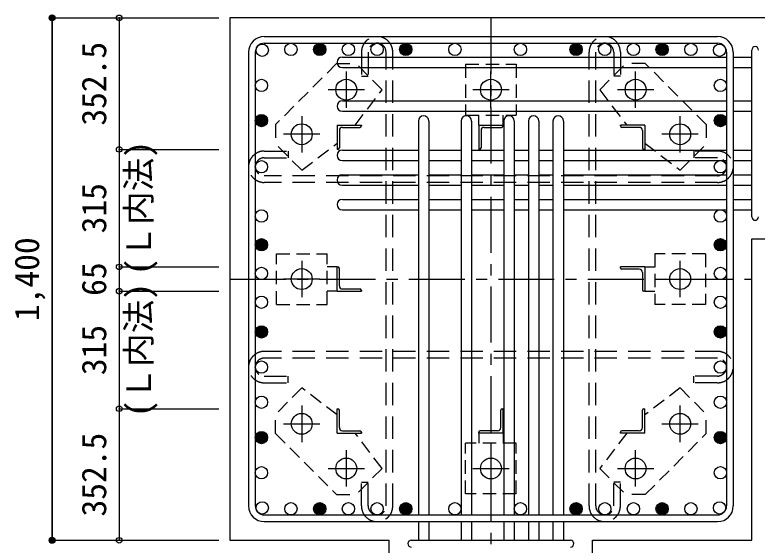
# Model space of a CAD drawing. Units: millimetres at full size, sheet at 1:30. Extents: x -5973 to 5954, y -4195 to 4201.
# Drawn here: x -725 to 1267, y 1743 to 3164 of the extents above; entities that cross this region are included whole.
import ezdxf
from ezdxf.enums import TextEntityAlignment as Align

# ---------------------------------------------------------------- set-up
doc = ezdxf.new("R2010")
doc.units = ezdxf.units.MM
doc.header["$LTSCALE"] = 30
doc.header["$PDMODE"] = 32
doc.header["$PDSIZE"] = 15
for name, pattern in [('CHAIN1', [8, 5, -1, 1, -1]), ('DASHED1', [1.8, 1.2, -0.6]), ('DASHED2', [3, 2, -1])]:
    doc.linetypes.add(name, pattern=pattern)
for name, color, linetype in [('0-1_躯体線', 2, 'Continuous'), ('0-2_アンカーボルト', 4, 'CHAIN1'), ('0-3_立上り筋', 4, 'Continuous'), ('0-4_フープ筋', 7, 'Continuous'), ('0-5_基礎梁筋', 7, 'Continuous'), ('0-6_スタラップ筋', 7, 'Continuous'), ('0-7_文字', 4, 'Continuous'), ('0-9_プレート', 4, 'DASHED1'), ('0-A_アングル', 4, 'Continuous'), ('0-C', 7, 'DASHED2'), ('0-D_寸法', 4, 'Continuous')]:
    doc.layers.add(name, color=color, linetype=linetype)
doc.styles.add('ＭＳ ゴシック', font='')
doc.styles.get('ＭＳ ゴシック').set_extended_font_data('MS Gothic')

msp = doc.modelspace()

# ---------------------------------------------------------------- linework, layer by layer
at = {"layer": '0-1_躯体線'}
for p, q in [((-147.56, 3156.03), (-147.56, 1756.03)), ((1652.44, 3156.03), (-147.56, 3156.03)), ((1252.44, 1756.03), (1252.44, 2563.53)), ((1252.44, 2563.53), (1652.44, 2563.53)), ((-147.56, 1756.03), (279.94, 1756.03)), ((279.94, 1356.03), (279.94, 1756.03))]:
    msp.add_line(p, q, dxfattribs=at)
msp.add_lwpolyline([(824.94, 1356.03), (824.94, 1756.03), (1252.44, 1756.03)], dxfattribs=at)
at = {"layer": '0-2_アンカーボルト'}
for p, q in [((164.44, 3012.23), (164.44, 2914.73)), ((552.44, 2914.73), (552.44, 3012.23)), ((940.44, 2914.73), (940.44, 3012.23)), ((213.24, 2963.53), (115.74, 2963.53)), ((601.14, 2963.53), (503.64, 2963.53)), ((989.14, 2963.53), (891.64, 2963.53)), ((44.94, 2892.73), (44.94, 2795.23)), ((1059.94, 2795.23), (1059.94, 2892.73)), ((93.74, 2844.03), (-3.76, 2844.03)), ((1108.64, 2844.03), (1011.14, 2844.03)), ((44.94, 2504.73), (44.94, 2407.23)), ((1059.94, 2407.33), (1059.94, 2504.83)), ((93.74, 2456.03), (-3.76, 2456.03)), ((1011.14, 2456.03), (1108.64, 2456.03)), ((44.94, 2116.83), (44.94, 2019.33)), ((1059.94, 2019.33), (1059.94, 2116.83)), ((-3.76, 2068.03), (93.74, 2068.03)), ((1011.14, 2068.03), (1108.64, 2068.03)), ((164.44, 1997.33), (164.44, 1899.83)), ((552.44, 1997.33), (552.44, 1899.83)), ((940.44, 1899.83), (940.44, 1997.33)), ((115.74, 1948.53), (213.24, 1948.53)), ((503.74, 1948.53), (601.24, 1948.53)), ((891.64, 1948.53), (989.14, 1948.53))]:
    msp.add_line(p, q, dxfattribs=at)
at = {"layer": '0-2_アンカーボルト', "color": 3, "linetype": 'Continuous'}
for centre in [(164.44, 2963.53), (552.44, 2963.53), (940.44, 2963.53), (44.94, 2844.03), (1059.94, 2844.03), (44.94, 2456.03), (1059.94, 2456.03), (44.94, 2068.03), (1059.94, 2068.03), (164.44, 1948.53), (552.44, 1948.53), (940.44, 1948.53)]:
    msp.add_circle(centre, 28, dxfattribs=at)
at = {"layer": '0-3_立上り筋', "color": 3}
for centre in [(16.13, 3071.53), (93.13, 3071.53), (170.13, 3071.53), (247.13, 3071.53), (324.13, 3071.53), (455.94, 3071.53), (631.44, 3071.53), (780.74, 3071.53), (857.74, 3071.53), (934.74, 3071.53), (1011.74, 3071.53), (1088.74, 3071.53), (-60.87, 3069.33), (1165.74, 3069.33), (-63.06, 2974.98), (1167.94, 2974.98), (-63.06, 2880.63), (1167.94, 2880.63), (-63.06, 2757.03), (1167.94, 2757.03), (-63.06, 2625.03), (1167.94, 2625.03), (-63.06, 2548.03), (1167.94, 2548.03), (-63.06, 2471.03), (1167.94, 2471.03), (-63.06, 2394.03), (1167.94, 2394.03), (-63.06, 2314.5), (1167.94, 2314.5), (-63.06, 2220.15), (1167.94, 2220.15), (-63.06, 2125.79), (1167.94, 2125.79), (-63.06, 2031.44), (1167.94, 2031.44), (-63.06, 1937.08), (1167.94, 1937.08), (-60.87, 1842.73), (16.13, 1840.53), (93.13, 1840.53), (170.13, 1840.53), (247.13, 1840.53), (324.13, 1840.53), (455.94, 1840.53), (631.44, 1840.53), (780.74, 1840.53), (857.74, 1840.53), (934.74, 1840.53), (1011.74, 1840.53), (1088.74, 1840.53), (1165.74, 1842.73)]:
    msp.add_circle(centre, 16.5, dxfattribs=at)
at = {"layer": '0-3_立上り筋'}
for centre, radius in [((93.13, 3071.53), 14.85), ((324.13, 3071.53), 14.85), ((780.74, 3071.53), 14.85), ((1011.74, 3071.53), 14.85), ((93.13, 3071.53), 13.2), ((93.13, 3071.53), 11.55), ((93.13, 3071.53), 9.9), ((93.13, 3071.53), 8.25), ((93.13, 3071.53), 6.6), ((93.13, 3071.53), 4.95), ((93.13, 3071.53), 3.3), ((93.13, 3071.53), 1.65), ((324.13, 3071.53), 13.2), ((324.13, 3071.53), 11.55), ((324.13, 3071.53), 9.9), ((324.13, 3071.53), 8.25), ((324.13, 3071.53), 6.6), ((324.13, 3071.53), 4.95), ((324.13, 3071.53), 3.3), ((324.13, 3071.53), 1.65), ((780.74, 3071.53), 13.2), ((780.74, 3071.53), 11.55), ((780.74, 3071.53), 9.9), ((780.74, 3071.53), 8.25), ((780.74, 3071.53), 6.6), ((780.74, 3071.53), 4.95), ((780.74, 3071.53), 3.3), ((780.74, 3071.53), 1.65), ((1011.74, 3071.53), 13.2), ((1011.74, 3071.53), 11.55), ((1011.74, 3071.53), 9.9), ((1011.74, 3071.53), 8.25), ((1011.74, 3071.53), 6.6), ((1011.74, 3071.53), 4.95), ((1011.74, 3071.53), 3.3), ((1011.74, 3071.53), 1.65), ((-63.06, 2880.63), 14.85), ((-63.06, 2880.63), 13.2), ((-63.06, 2880.63), 11.55), ((-63.06, 2880.63), 9.9), ((-63.06, 2880.63), 8.25), ((-63.06, 2880.63), 6.6), ((1167.94, 2880.63), 14.85), ((1167.94, 2880.63), 13.2), ((1167.94, 2880.63), 11.55), ((1167.94, 2880.63), 9.9), ((1167.94, 2880.63), 8.25), ((1167.94, 2880.63), 6.6), ((-63.06, 2880.63), 4.95), ((-63.06, 2880.63), 3.3), ((-63.06, 2880.63), 1.65), ((1167.94, 2880.63), 4.95), ((1167.94, 2880.63), 3.3), ((1167.94, 2880.63), 1.65), ((-63.06, 2548.03), 14.85), ((-63.06, 2548.03), 13.2), ((-63.06, 2548.03), 11.55), ((-63.06, 2548.03), 9.9), ((-63.06, 2548.03), 8.25), ((-63.06, 2548.03), 6.6), ((-63.06, 2548.03), 4.95), ((-63.06, 2548.03), 3.3), ((-63.06, 2548.03), 1.65), ((1167.94, 2548.03), 14.85), ((1167.94, 2548.03), 13.2), ((1167.94, 2548.03), 11.55), ((1167.94, 2548.03), 9.9), ((1167.94, 2548.03), 8.25), ((1167.94, 2548.03), 6.6), ((1167.94, 2548.03), 4.95), ((1167.94, 2548.03), 3.3), ((1167.94, 2548.03), 1.65), ((-63.06, 2314.5), 14.85), ((-63.06, 2314.5), 13.2), ((-63.06, 2314.5), 11.55), ((-63.06, 2314.5), 9.9), ((-63.06, 2314.5), 8.25), ((-63.06, 2314.5), 6.6), ((-63.06, 2314.5), 4.95), ((-63.06, 2314.5), 3.3), ((-63.06, 2314.5), 1.65), ((1167.94, 2314.5), 14.85), ((1167.94, 2314.5), 13.2), ((1167.94, 2314.5), 11.55), ((1167.94, 2314.5), 9.9), ((1167.94, 2314.5), 8.25), ((1167.94, 2314.5), 6.6), ((1167.94, 2314.5), 4.95), ((1167.94, 2314.5), 3.3), ((1167.94, 2314.5), 1.65), ((-63.06, 2031.44), 14.85), ((-63.06, 2031.44), 13.2), ((-63.06, 2031.44), 11.55), ((-63.06, 2031.44), 9.9), ((-63.06, 2031.44), 8.25), ((-63.06, 2031.44), 6.6), ((-63.06, 2031.44), 4.95), ((-63.06, 2031.44), 3.3), ((-63.06, 2031.44), 1.65), ((1167.94, 2031.44), 14.85), ((1167.94, 2031.44), 13.2), ((1167.94, 2031.44), 11.55), ((1167.94, 2031.44), 9.9), ((1167.94, 2031.44), 8.25), ((1167.94, 2031.44), 6.6), ((1167.94, 2031.44), 4.95), ((1167.94, 2031.44), 3.3), ((1167.94, 2031.44), 1.65), ((93.13, 1840.53), 14.85), ((93.13, 1840.53), 13.2), ((93.13, 1840.53), 11.55), ((324.13, 1840.53), 14.85), ((324.13, 1840.53), 13.2), ((324.13, 1840.53), 11.55), ((780.74, 1840.53), 14.85), ((780.74, 1840.53), 13.2), ((780.74, 1840.53), 11.55), ((1011.74, 1840.53), 14.85), ((1011.74, 1840.53), 13.2), ((1011.74, 1840.53), 11.55), ((93.13, 1840.53), 9.9), ((93.13, 1840.53), 8.25), ((93.13, 1840.53), 6.6), ((93.13, 1840.53), 4.95), ((93.13, 1840.53), 3.3), ((93.13, 1840.53), 1.65), ((324.13, 1840.53), 9.9), ((324.13, 1840.53), 8.25), ((324.13, 1840.53), 6.6), ((324.13, 1840.53), 4.95), ((324.13, 1840.53), 3.3), ((324.13, 1840.53), 1.65), ((780.74, 1840.53), 9.9), ((780.74, 1840.53), 8.25), ((780.74, 1840.53), 6.6), ((780.74, 1840.53), 4.95), ((780.74, 1840.53), 3.3), ((780.74, 1840.53), 1.65), ((1011.74, 1840.53), 9.9), ((1011.74, 1840.53), 8.25), ((1011.74, 1840.53), 6.6), ((1011.74, 1840.53), 4.95), ((1011.74, 1840.53), 3.3), ((1011.74, 1840.53), 1.65)]:
    msp.add_circle(centre, radius, dxfattribs=at)
at = {"layer": '0-4_フープ筋'}
for p, q in [((-55.56, 3106.03), (1160.44, 3106.03)), ((-55.56, 3088.03), (1160.44, 3088.03)), ((-97.56, 3064.03), (-97.56, 1848.03)), ((-79.56, 3064.03), (-79.56, 1848.03)), ((1184.44, 3064.03), (1184.44, 1848.03)), ((1202.44, 3064.03), (1202.44, 1848.03)), ((-55.56, 1824.03), (1160.44, 1824.03)), ((-55.56, 1806.03), (1160.44, 1806.03))]:
    msp.add_line(p, q, dxfattribs=at)
for centre, radius, start, end in [((-55.56, 3064.03), 42, 90, 180), ((-55.56, 3064.03), 24, 90, 180), ((1160.44, 3064.03), 42, 0, 90), ((1160.44, 3064.03), 24, 0, 90), ((-55.56, 1848.03), 42, 180, 270), ((-55.56, 1848.03), 24, 180, 270), ((1160.44, 1848.03), 24, 270, 0), ((1160.44, 1848.03), 42, 270, 0)]:
    msp.add_arc(centre, radius, start, end, dxfattribs=at)
at = {"layer": '0-5_基礎梁筋'}
for p, q in [((153.94, 3050.83), (1184.44, 3050.83)), ((1202.44, 3050.83), (1252.44, 3050.83)), ((153.94, 3022.83), (1184.44, 3022.83)), ((1202.44, 3022.83), (1252.44, 3022.83)), ((153.94, 2933.53), (1184.44, 2933.53)), ((1202.44, 2933.53), (1252.44, 2933.53)), ((153.94, 2905.53), (1184.44, 2905.53)), ((1202.44, 2905.53), (1252.44, 2905.53)), ((357.94, 2879.53), (357.94, 1824.03)), ((385.94, 2879.53), (385.94, 1824.03)), ((472.44, 2879.53), (472.44, 1824.03)), ((500.44, 2879.53), (500.44, 1824.03)), ((586.94, 2879.53), (586.94, 1824.03)), ((614.94, 2879.53), (614.94, 1824.03)), ((652.94, 2879.53), (652.94, 1824.03)), ((680.94, 2879.53), (680.94, 1824.03)), ((718.94, 2879.53), (718.94, 1824.03)), ((746.94, 2879.53), (746.94, 1824.03)), ((153.94, 2801.53), (357.94, 2801.53)), ((385.94, 2801.53), (472.44, 2801.53)), ((500.44, 2801.53), (586.94, 2801.53)), ((614.94, 2801.53), (652.94, 2801.53)), ((680.94, 2801.53), (718.94, 2801.53)), ((746.94, 2801.53), (1184.44, 2801.53)), ((1202.44, 2801.53), (1252.44, 2801.53)), ((153.94, 2773.53), (357.94, 2773.53)), ((385.94, 2773.53), (472.44, 2773.53)), ((500.44, 2773.53), (586.94, 2773.53)), ((614.94, 2773.53), (652.94, 2773.53)), ((680.94, 2773.53), (718.94, 2773.53)), ((746.94, 2773.53), (1184.44, 2773.53)), ((1202.44, 2773.53), (1252.44, 2773.53)), ((153.94, 2735.53), (357.94, 2735.53)), ((385.94, 2735.53), (472.44, 2735.53)), ((500.44, 2735.53), (586.94, 2735.53)), ((614.94, 2735.53), (652.94, 2735.53)), ((680.94, 2735.53), (718.94, 2735.53)), ((746.94, 2735.53), (1184.44, 2735.53)), ((1202.44, 2735.53), (1252.44, 2735.53)), ((153.94, 2707.53), (357.94, 2707.53)), ((385.94, 2707.53), (472.44, 2707.53)), ((500.44, 2707.53), (586.94, 2707.53)), ((614.94, 2707.53), (652.94, 2707.53)), ((680.94, 2707.53), (718.94, 2707.53)), ((746.94, 2707.53), (1184.44, 2707.53)), ((1202.44, 2707.53), (1252.44, 2707.53)), ((153.94, 2669.53), (357.94, 2669.53)), ((385.94, 2669.53), (472.44, 2669.53)), ((500.44, 2669.53), (586.94, 2669.53)), ((614.94, 2669.53), (652.94, 2669.53)), ((680.94, 2669.53), (718.94, 2669.53)), ((746.94, 2669.53), (1184.44, 2669.53)), ((1202.44, 2669.53), (1252.44, 2669.53)), ((153.94, 2641.53), (357.94, 2641.53)), ((385.94, 2641.53), (472.44, 2641.53)), ((500.44, 2641.53), (586.94, 2641.53)), ((614.94, 2641.53), (652.94, 2641.53)), ((680.94, 2641.53), (718.94, 2641.53)), ((746.94, 2641.53), (1184.44, 2641.53)), ((1202.44, 2641.53), (1252.44, 2641.53)), ((357.94, 1806.03), (357.94, 1756.03)), ((385.94, 1806.03), (385.94, 1756.03)), ((472.44, 1806.03), (472.44, 1756.03)), ((500.44, 1806.03), (500.44, 1756.03)), ((586.94, 1806.03), (586.94, 1756.03)), ((614.94, 1806.03), (614.94, 1756.03)), ((652.94, 1806.03), (652.94, 1756.03)), ((680.94, 1806.03), (680.94, 1756.03)), ((718.94, 1806.03), (718.94, 1756.03)), ((746.94, 1806.03), (746.94, 1756.03))]:
    msp.add_line(p, q, dxfattribs=at)
for centre, start, end in [((153.94, 3036.83), 90, 270), ((153.94, 2919.53), 90, 270), ((371.94, 2879.53), 0, 180), ((486.44, 2879.53), 0, 180), ((600.94, 2879.53), 0, 180), ((666.94, 2879.53), 0, 180), ((732.94, 2879.53), 0, 180), ((153.94, 2787.53), 90, 270), ((153.94, 2721.53), 90, 270), ((153.94, 2655.53), 90, 270)]:
    msp.add_arc(centre, 14, start, end, dxfattribs=at)
at = {"layer": '0-6_スタラップ筋'}
for p, q in [((1252.44, 2622.53), (1252.44, 3069.83)), ((338.94, 1756.03), (765.94, 1756.03))]:
    msp.add_line(p, q, dxfattribs=at)
for centre, start, end in [((1261.44, 3069.83), 0, 180), ((1261.44, 2622.53), 180, 0), ((338.94, 1747.03), 90, 270), ((765.94, 1747.03), 270, 90)]:
    msp.add_arc(centre, 9, start, end, dxfattribs=at)
at = {"layer": '0-9_プレート'}
for p, q in [((138.31, 3033.5), (-25.03, 2870.16)), ((138.31, 3033.5), (190.63, 3033.5)), ((484.44, 3031.53), (484.44, 2895.53)), ((844.25, 2963.51), (914.24, 3033.5)), ((966.57, 3033.5), (914.24, 3033.5)), ((1129.91, 2870.16), (966.57, 3033.5)), ((844.25, 2963.51), (916.64, 2868.53)), ((484.44, 2895.53), (620.44, 2895.53)), ((519.94, 2868.53), (519.94, 2895.53)), ((584.94, 2868.53), (584.94, 2895.53)), ((-25.03, 2870.16), (-25.03, 2817.83)), ((1129.91, 2870.16), (1129.91, 2817.83)), ((44.96, 2747.85), (-25.03, 2817.84)), ((44.96, 2747.85), (139.94, 2820.23)), ((112.94, 2388.03), (112.94, 2524.03)), ((1127.94, 2524.03), (991.94, 2524.03)), ((991.94, 2524.03), (991.94, 2388.03)), ((139.94, 2488.53), (112.94, 2488.53)), ((964.94, 2488.53), (991.94, 2488.53)), ((139.94, 2423.53), (112.94, 2423.53)), ((964.94, 2423.53), (991.94, 2423.53)), ((-23.06, 2388.03), (112.94, 2388.03)), ((1059.92, 2164.22), (964.93, 2091.83)), ((1059.92, 2164.22), (1129.91, 2094.23)), ((-25.03, 2041.9), (-25.03, 2094.23)), ((1129.91, 2041.9), (1129.91, 2094.23)), ((-25.03, 2041.9), (138.31, 1878.56)), ((260.62, 1948.55), (188.24, 2043.53)), ((519.94, 2043.53), (519.94, 2016.53)), ((584.94, 2043.53), (584.94, 2016.53)), ((966.57, 1878.56), (1129.91, 2041.9)), ((620.44, 2016.53), (484.44, 2016.53)), ((620.44, 1880.53), (620.44, 2016.53)), ((260.62, 1948.55), (190.63, 1878.56)), ((138.31, 1878.56), (190.63, 1878.56)), ((966.57, 1878.56), (914.24, 1878.56))]:
    msp.add_line(p, q, dxfattribs=at)
for points in [[(188.24, 2868.53), (260.62, 2963.51), (190.63, 3033.5)], [(484.44, 3031.53), (620.44, 3031.53), (620.44, 2895.53)], [(964.94, 2820.23), (1059.92, 2747.84), (1129.91, 2817.83)], [(-23.06, 2388.03), (-23.06, 2524.03), (112.94, 2524.03)], [(1127.94, 2524.03), (1127.94, 2388.03), (991.94, 2388.03)], [(139.94, 2091.83), (44.95, 2164.22), (-25.03, 2094.23)], [(916.64, 2043.53), (844.25, 1948.55), (914.24, 1878.56)], [(620.44, 1880.53), (484.44, 1880.53), (484.44, 2016.53)]]:
    msp.add_lwpolyline(points, dxfattribs=at)
at = {"layer": '0-A_アングル'}
for p, q in [((139.94, 2868.53), (204.94, 2868.53)), ((139.94, 2868.53), (139.94, 2803.53)), ((204.94, 2868.53), (204.94, 2866.53)), ((519.94, 2868.53), (584.94, 2868.53)), ((519.94, 2868.53), (519.94, 2803.53)), ((584.94, 2868.53), (584.94, 2866.53)), ((964.94, 2868.53), (899.94, 2868.53)), ((899.94, 2866.53), (899.94, 2868.53)), ((964.94, 2868.53), (964.94, 2803.53)), ((145.94, 2854.03), (145.94, 2807.53)), ((154.44, 2862.53), (200.94, 2862.53)), ((525.94, 2854.03), (525.94, 2807.53)), ((534.44, 2862.53), (580.94, 2862.53)), ((950.44, 2862.53), (903.94, 2862.53)), ((958.94, 2854.03), (958.94, 2807.53)), ((141.94, 2803.53), (139.94, 2803.53)), ((521.94, 2803.53), (519.94, 2803.53)), ((964.94, 2803.53), (962.94, 2803.53)), ((139.94, 2488.53), (141.94, 2488.53)), ((139.94, 2423.53), (139.94, 2488.53)), ((145.94, 2438.03), (145.94, 2484.53)), ((964.94, 2488.53), (899.94, 2488.53)), ((899.94, 2486.53), (899.94, 2488.53)), ((950.44, 2482.53), (903.94, 2482.53)), ((958.94, 2474.03), (958.94, 2427.53)), ((964.94, 2488.53), (964.94, 2423.53)), ((154.44, 2429.53), (200.94, 2429.53)), ((139.94, 2423.53), (204.94, 2423.53)), ((204.94, 2425.53), (204.94, 2423.53)), ((964.94, 2423.53), (962.94, 2423.53)), ((139.94, 2108.53), (141.94, 2108.53)), ((139.94, 2043.53), (139.94, 2108.53)), ((145.94, 2058.03), (145.94, 2104.53)), ((578.94, 2058.03), (578.94, 2104.53)), ((582.94, 2108.53), (584.94, 2108.53)), ((584.94, 2043.53), (584.94, 2108.53)), ((958.94, 2058.03), (958.94, 2104.53)), ((962.94, 2108.53), (964.94, 2108.53)), ((964.94, 2043.53), (964.94, 2108.53)), ((139.94, 2043.53), (204.94, 2043.53)), ((154.44, 2049.53), (200.94, 2049.53)), ((204.94, 2045.53), (204.94, 2043.53)), ((519.94, 2043.53), (519.94, 2045.53)), ((584.94, 2043.53), (519.94, 2043.53)), ((570.44, 2049.53), (523.94, 2049.53)), ((899.94, 2043.53), (899.94, 2045.53)), ((964.94, 2043.53), (899.94, 2043.53)), ((950.44, 2049.53), (903.94, 2049.53))]:
    msp.add_line(p, q, dxfattribs=at)
for centre, radius, start, end in [((154.44, 2854.03), 8.5, 90, 180), ((200.94, 2866.53), 4, 270, 0), ((534.44, 2854.03), 8.5, 90, 180), ((580.94, 2866.53), 4, 270, 0), ((903.94, 2866.53), 4, 180, 270), ((950.44, 2854.03), 8.5, 0, 90), ((141.94, 2807.53), 4, 270, 0), ((521.94, 2807.53), 4, 270, 0), ((962.94, 2807.53), 4, 180, 270), ((141.94, 2484.53), 4, 0, 90), ((903.94, 2486.53), 4, 180, 270), ((950.44, 2474.03), 8.5, 0, 90), ((154.44, 2438.03), 8.5, 180, 270), ((200.94, 2425.53), 4, 0, 90), ((962.94, 2427.53), 4, 180, 270), ((141.94, 2104.53), 4, 0, 90), ((582.94, 2104.53), 4, 90, 180), ((962.94, 2104.53), 4, 90, 180), ((154.44, 2058.03), 8.5, 180, 270), ((570.44, 2058.03), 8.5, 270, 0), ((950.44, 2058.03), 8.5, 270, 0), ((200.94, 2045.53), 4, 0, 90), ((523.94, 2045.53), 4, 90, 180), ((903.94, 2045.53), 4, 90, 180)]:
    msp.add_arc(centre, radius, start, end, dxfattribs=at)
at = {"layer": '0-C'}
for p, q in [((205.13, 3064.03), (205.13, 3000.03)), ((223.13, 3064.03), (223.13, 3000.03)), ((271.13, 1848.03), (271.13, 3064.03)), ((289.13, 1848.03), (289.13, 3064.03)), ((815.74, 1848.03), (815.74, 3064.03)), ((833.74, 1848.03), (833.74, 3064.03)), ((881.74, 3064.03), (881.74, 3000.03)), ((899.74, 3064.03), (899.74, 3000.03)), ((205.13, 3000.03), (223.13, 3000.03)), ((899.74, 3000.03), (881.74, 3000.03)), ((-55.56, 2799.03), (8.44, 2799.03)), ((8.44, 2799.03), (8.44, 2781.03)), ((1096.44, 2799.03), (1096.44, 2781.03)), ((1160.44, 2799.03), (1096.44, 2799.03)), ((-55.56, 2781.03), (8.44, 2781.03)), ((1160.44, 2781.03), (1096.44, 2781.03)), ((1160.44, 2733.03), (-55.56, 2733.03)), ((1160.44, 2715.03), (-55.56, 2715.03)), ((1160.44, 2262.15), (-55.56, 2262.15)), ((1160.44, 2244.15), (-55.56, 2244.15)), ((-55.56, 2196.15), (8.44, 2196.15)), ((8.44, 2178.15), (8.44, 2196.15)), ((1096.44, 2178.15), (1096.44, 2196.15)), ((1160.44, 2196.15), (1096.44, 2196.15)), ((-55.56, 2178.15), (8.44, 2178.15)), ((1160.44, 2178.15), (1096.44, 2178.15)), ((223.13, 1848.03), (223.13, 1912.03)), ((881.74, 1848.03), (881.74, 1912.03))]:
    msp.add_line(p, q, dxfattribs=at)
for points in [[(205.13, 1848.03), (205.13, 1912.03), (223.13, 1912.03)], [(899.74, 1848.03), (899.74, 1912.03), (881.74, 1912.03)]]:
    msp.add_lwpolyline(points, dxfattribs=at)
for centre, radius, start, end in [((247.13, 3064.03), 42, 0, 180), ((247.13, 3064.03), 24, 0, 180), ((857.74, 3064.03), 42, 0, 180), ((857.74, 3064.03), 24, 0, 180), ((-55.56, 2757.03), 42, 90, 270), ((1160.44, 2757.03), 42, 270, 90), ((-55.56, 2757.03), 24, 90, 270), ((1160.44, 2757.03), 24, 270, 90), ((-55.56, 2220.15), 42, 90, 270), ((1160.44, 2220.15), 42, 270, 90), ((-55.56, 2220.15), 24, 90, 270), ((1160.44, 2220.15), 24, 270, 90), ((247.13, 1848.03), 42, 180, 0), ((247.13, 1848.03), 24, 180, 0), ((857.74, 1848.03), 42, 180, 0), ((857.74, 1848.03), 24, 180, 0)]:
    msp.add_arc(centre, radius, start, end, dxfattribs=at)
at = {"layer": '0-D_寸法'}
for p, q in [((-624.6, 3156.03), (-444.6, 3156.03)), ((-624.6, 3156.03), (-444.6, 3156.03)), ((-624.6, 3156.03), (-624.6, 1756.03)), ((-624.6, 1756.03), (-624.6, 3156.03)), ((-444.6, 3156.03), (-444.6, 2803.53)), ((-444.6, 3156.03), (-177.56, 3156.03)), ((-444.6, 2803.53), (-177.56, 2803.53)), ((-444.6, 2803.53), (-444.6, 2488.53)), ((-444.6, 2488.53), (-177.56, 2488.53)), ((-444.6, 2488.53), (-444.6, 2423.53)), ((-444.6, 2423.53), (-177.56, 2423.53)), ((-444.6, 2423.53), (-444.6, 2108.53)), ((-444.6, 2108.53), (-177.56, 2108.53)), ((-444.6, 2108.53), (-444.6, 1756.03)), ((-624.6, 1756.03), (-444.6, 1756.03)), ((-444.6, 1756.03), (-177.56, 1756.03)), ((-444.6, 1756.03), (-177.56, 1756.03))]:
    msp.add_line(p, q, dxfattribs=at)
at = {"layer": '0-D_寸法', "linetype": 'CHAIN1'}
for p, q in [((552.44, 3156.03), (552.44, 1356.03)), ((-147.56, 2456.03), (1252.44, 2456.03))]:
    msp.add_line(p, q, dxfattribs=at)
at = {"layer": '0-D_寸法'}
for centre, radius in [((-624.6, 3156.03), 8), ((-624.6, 3156.03), 7.2), ((-624.6, 3156.03), 6.4), ((-624.6, 3156.03), 5.6), ((-624.6, 3156.03), 4.8), ((-624.6, 3156.03), 4), ((-624.6, 3156.03), 3.2), ((-624.6, 3156.03), 2.4), ((-624.6, 3156.03), 1.6), ((-624.6, 3156.03), 0.8), ((-624.6, 1756.03), 8), ((-624.6, 1756.03), 7.2), ((-624.6, 1756.03), 6.4), ((-624.6, 1756.03), 5.6), ((-624.6, 1756.03), 4.8), ((-624.6, 1756.03), 4), ((-624.6, 1756.03), 3.2), ((-624.6, 1756.03), 2.4), ((-624.6, 1756.03), 1.6), ((-624.6, 1756.03), 0.8)]:
    msp.add_circle(centre, radius, dxfattribs=at)
at = {"layer": '0-D_寸法', "color": 7}
for p in [(-624.6, 3156.03), (-444.6, 3156.03), (-444.6, 2803.53), (-444.6, 2488.53), (-444.6, 2423.53), (-444.6, 2108.53), (-624.6, 1756.03), (-444.6, 1756.03)]:
    msp.add_point(p, dxfattribs=at)

# ---------------------------------------------------------------- texts
at = {"layer": '0-7_文字', "style": 'ＭＳ ゴシック'}
for p in [(-339.56, 2466.25), (-339.56, 2085.82)]:
    msp.add_text('(Ｌ内法)', height=65.98, rotation=90, dxfattribs=at).set_placement(p, align=Align.BOTTOM_LEFT)
at = {"layer": '0-D_寸法', "style": 'ＭＳ ゴシック'}
for s, p in [('352.5', (-459.6, 2867.28)), ('315', (-459.6, 2578.53)), ('1,400', (-639.6, 2343.53)), ('65', (-459.6, 2411.03)), ('315', (-459.6, 2198.53)), ('352.5', (-459.6, 1819.78))]:
    msp.add_text(s, height=65.98, rotation=90, dxfattribs=at).set_placement(p, align=Align.BOTTOM_LEFT)

doc.saveas('drawing.dxf')
